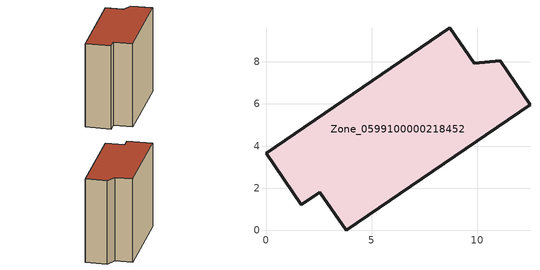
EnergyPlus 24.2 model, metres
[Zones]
Zone_0599100000218452
 floor ground (C_G): 2.55,1.82 1.67,1.22 0,3.66 8.69,9.61 9.86,7.92 11.08,8.03 12.5,5.95 3.8,0 z0
 wall outside (C_F): 1.67,1.22 2.55,1.82 3.8,0 12.5,5.95 11.08,8.03 9.86,7.92 8.69,9.61 0,3.66 1.67,1.22 z0:9.99
 roof outside (C_R): 2.55,1.82 3.8,0 12.5,5.95 11.08,8.03 9.86,7.92 8.69,9.61 0,3.66 1.67,1.22 z9.99
[BUILDING]
Pand.0599100000218452: North Axis=0; Terrain=City; Loads Convergence Tolerance Value=0.04; Temperature Convergence Tolerance Value=0.4; Solar Distribution=FullExterior; Maximum Number of Warmup Days=25; Minimum Number of Warmup Days=1
[Site:Location]
Rotterdam.The.Hague.AP_ZH_NLD Design_Conditions: Latitude=51.96; Longitude=4.45; Time Zone=1; Elevation=-4.5
[SITE:GROUNDTEMPERATURE:BUILDINGSURFACE]
18, 18, 18, 18, 18, 18, 18, 18, 18, 18, 18, 18
[MATERIAL] Thermal Absorptance=0.9; Solar Absorptance=0.7; Visible Absorptance=0.7
Name | Roughness | Thickness | Conductivity | Density | Specific Heat
G.TI.1946 | MediumSmooth | 0.15 | 1 | 540 | 1210
F.TI.1946 | Rough | 0.3 | 0.857143 | 1920 | 840
R.TI.1946 | MediumRough | 0.2 | 0.1 | 1500 | 1000
[CONSTRUCTION]
C_G: G.TI.1946
C_F: F.TI.1946
C_R: R.TI.1946
[ZONE]
Zone_0599100000218452: Type=1; Multiplier=1; Ceiling Height=Autocalculate; Volume=Autocalculate; Floor Area=autocalculate; Part of Total Floor Area=Yes
[ZONEINFILTRATION:DESIGNFLOWRATE]
Infil_Zone_0599100000218452: Zone or ZoneList or Space or SpaceList=Zone_0599100000218452; Schedule=AlwaysOn; Design Flow Rate Calculation Method=Flow/Area; Flow Rate per Floor Area=0.003; Constant Term Coefficient=1; Temperature Term Coefficient=0; Velocity Term Coefficient=0; Velocity Squared Term Coefficient=0
[HVACTEMPLATE:ZONE:IDEALLOADSAIRSYSTEM]
Zone_0599100000218452: Maximum Heating Supply Air Temperature=50; Minimum Cooling Supply Air Temperature=13; Maximum Heating Supply Air Humidity Ratio=0.0156; Minimum Cooling Supply Air Humidity Ratio=0.0077; Heating Limit=NoLimit; Cooling Limit=NoLimit; Dehumidification Control Type=ConstantSensibleHeatRatio; Cooling Sensible Heat Ratio=0.7; Dehumidification Setpoint=60; Humidification Control Type=None; Humidification Setpoint=30; Outdoor Air Method=None; Outdoor Air Flow Rate per Person=0.00944; Outdoor Air Flow Rate per Zone Floor Area=0; Outdoor Air Flow Rate per Zone=0; Demand Controlled Ventilation Type=None; Outdoor Air Economizer Type=NoEconomizer; Heat Recovery Type=None; Sensible Heat Recovery Effectiveness=0.7; Latent Heat Recovery Effectiveness=0.65
[ZONECONTROL:THERMOSTAT]
ThermostatControl_Zone_0599100000218452: Zone or ZoneList=Zone_0599100000218452; Control Type Schedule=DualSetpointControlType; Control 1=Thermostat_Zone_0599100000218452; Temperature Difference Between Cutout And Setpoint=0
[THERMOSTATSETPOINT:DUALSETPOINT]
Thermostat_Zone_0599100000218452: Heating Setpoint Temperature Schedule=HeatingSetpoint_Zone_0599100000218452; Cooling Setpoint Temperature Schedule=CoolingSetpoint_Zone_0599100000218452
[SCHEDULE:COMPACT]
HeatingSetpoint_Zone_0599100000218452: Through: 12/31, For: AllDays, Until: 24:00, 21
CoolingSetpoint_Zone_0599100000218452: Through: 12/31, For: AllDays, Until: 24:00, 24
DualSetpointControlType: Through: 12/31, For: AllDays, Until: 24:00, 4
AlwaysOn: Through: 12/31, For: AllDays, Until: 24:00, 1
